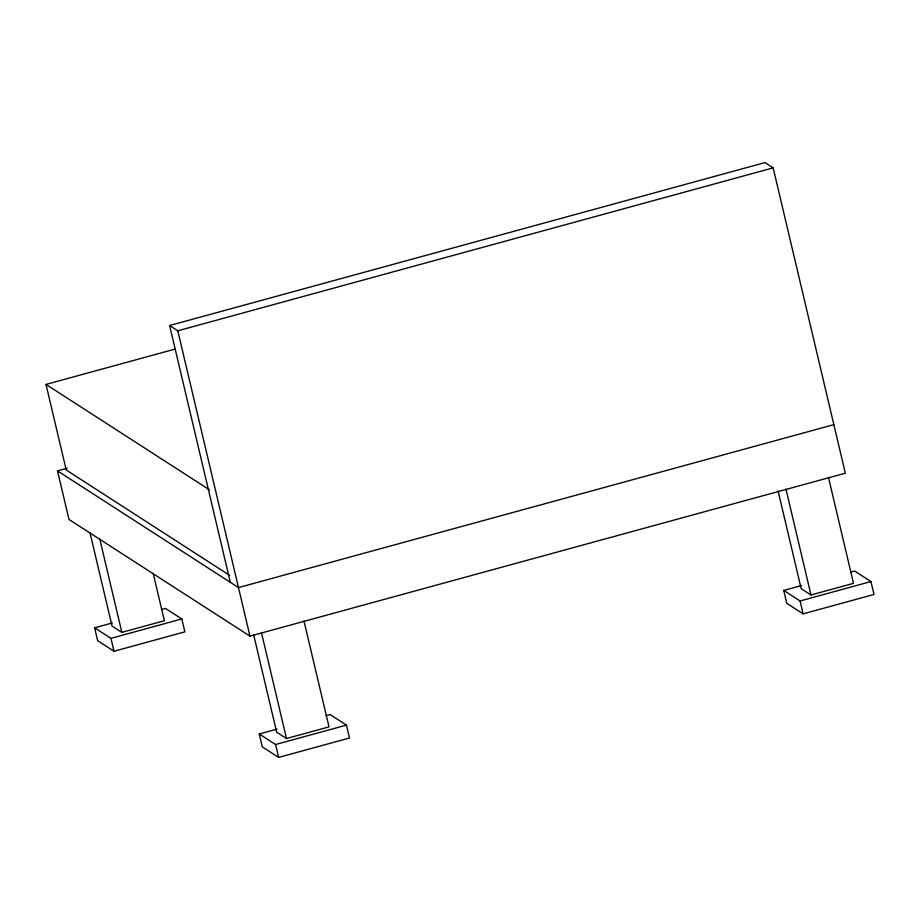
<?xml version="1.0" encoding="UTF-8"?>
<svg xmlns="http://www.w3.org/2000/svg" width="920" height="920" viewBox="0 0 920 920"><rect width="100%" height="100%" fill="white"/><g stroke="black" fill="none" stroke-linecap="round" stroke-linejoin="round"><path stroke-width="1.38" d="M230.31 582.314L169.613 325.53L764.98 162.598L773.156 167.865L845.331 473.202L249.964 636.145L68.989 519.455L57.511 470.89L67.206 468.245M169.613 325.53L177.79 330.797L773.156 167.865M229.758 575.448L66.228 470.005L46 384.41L174.696 349.197M833.853 424.649L238.487 587.581L57.511 470.89M161.391 609.534L165.485 608.419L181.827 618.953L184.874 631.856L113.999 651.256L97.658 640.711L94.61 627.819L112.32 622.966M89.976 532.657L112.044 626.048L121.854 632.362L164.381 620.724L153.18 573.344M94.61 627.819L110.952 638.353L181.827 618.953M326.025 715.691L330.119 714.575L346.46 725.109L349.508 738.001L278.633 757.401L262.292 746.867L259.244 733.964L276.954 729.123M850.517 572.148L854.611 571.032L870.952 581.566L874 594.469L803.125 613.858L786.784 603.324L783.736 590.433L801.446 585.58M253.621 634.627L276.678 732.193L286.488 738.519L329.015 726.88L303.968 620.954M778.113 491.096L801.182 588.65L810.98 594.976L853.507 583.337L828.471 477.411M259.244 733.964L275.575 744.51L346.46 725.109M783.736 590.433L800.078 600.967L870.952 581.566M46 384.41L209.518 489.854M785.944 489.049L810.98 594.976M800.078 600.967L803.125 613.858M261.452 632.592L286.488 738.519M177.79 330.797L249.964 636.145M275.575 744.51L278.633 757.401M99.774 538.982L121.854 632.362M110.952 638.353L113.999 651.256"/></g></svg>
